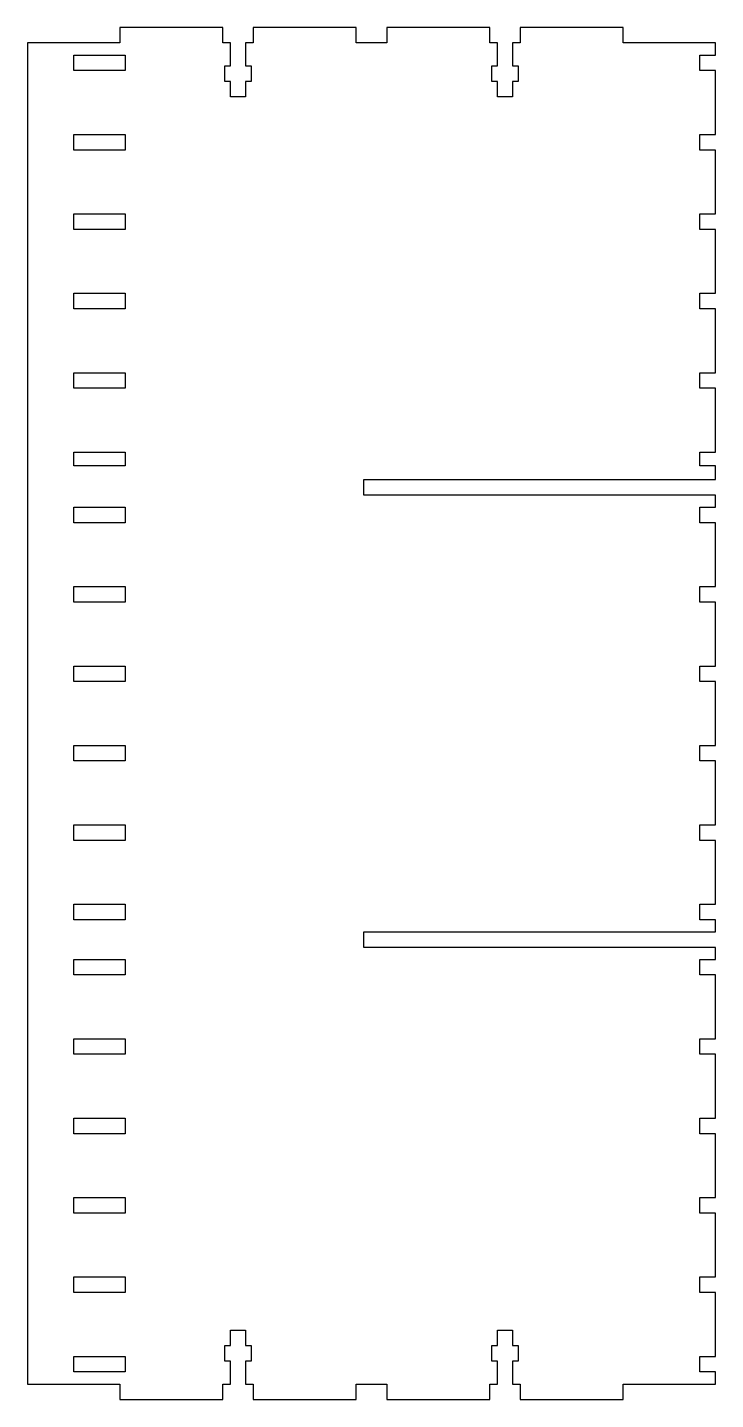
# Model space of a CAD drawing. Header units: millimetres. Extents: x 628 to 897, y 495 to 1030.
import ezdxf

# ---------------------------------------------------------------- set-up
doc = ezdxf.new("R2010")
doc.units = ezdxf.units.MM
doc.layers.add('Левая стенка', color=7, linetype='Continuous', lineweight=30)

msp = doc.modelspace()

# ---------------------------------------------------------------- linework, layer by layer
at = {"layer": 'Левая стенка', "color": 7, "lineweight": 30, "true_color": 0xffffff}
msp.add_lwpolyline([(628.45, 501.45), (664.45, 501.45), (664.45, 501.45), (664.45, 495.45), (664.45, 495.45), (704.55, 495.45), (704.55, 495.45), (704.55, 501.45), (704.55, 501.45), (707.55, 501.45), (707.55, 501.45), (707.55, 510.45), (707.55, 510.45), (705.4, 510.45), (705.4, 510.45), (705.4, 516.55), (705.4, 516.55), (707.55, 516.55), (707.55, 516.55), (707.55, 522.45), (707.55, 522.45), (713.45, 522.45), (713.45, 522.45), (713.45, 516.55), (713.45, 516.55), (715.6, 516.55), (715.6, 516.55), (715.6, 510.45), (715.6, 510.45), (713.45, 510.45), (713.45, 510.45), (713.45, 501.45), (713.45, 501.45), (716.45, 501.45), (716.45, 501.45), (716.45, 495.45), (716.45, 495.45), (756.55, 495.45), (756.55, 495.45), (756.55, 501.45), (756.55, 501.45), (768.45, 501.45), (768.45, 501.45), (768.45, 495.45), (768.45, 495.45), (808.55, 495.45), (808.55, 495.45), (808.55, 501.45), (808.55, 501.45), (811.55, 501.45), (811.55, 501.45), (811.55, 510.45), (811.55, 510.45), (809.4, 510.45), (809.4, 510.45), (809.4, 516.55), (809.4, 516.55), (811.55, 516.55), (811.55, 516.55), (811.55, 522.45), (811.55, 522.45), (817.45, 522.45), (817.45, 522.45), (817.45, 516.55), (817.45, 516.55), (819.6, 516.55), (819.6, 516.55), (819.6, 510.45), (819.6, 510.45), (817.45, 510.45), (817.45, 510.45), (817.45, 501.45), (817.45, 501.45), (820.45, 501.45), (820.45, 501.45), (820.45, 495.45), (820.45, 495.45), (860.55, 495.45), (860.55, 495.45), (860.55, 501.45), (860.55, 501.45), (896.55, 501.45), (896.55, 501.45), (896.55, 506.2), (896.55, 506.2), (890.47, 506.2), (890.47, 506.2), (890.47, 512.25), (890.47, 512.25), (896.55, 512.25), (896.55, 512.25), (896.55, 537.11), (896.55, 537.11), (890.47, 537.11), (890.47, 537.11), (890.47, 543.16), (890.47, 543.16), (896.55, 543.16), (896.55, 543.16), (896.55, 568.02), (896.55, 568.02), (890.47, 568.02), (890.47, 568.02), (890.47, 574.07), (890.47, 574.07), (896.55, 574.07), (896.55, 574.07), (896.55, 598.93), (896.55, 598.93), (890.47, 598.93), (890.47, 598.93), (890.47, 604.98), (890.47, 604.98), (896.55, 604.98), (896.55, 604.98), (896.55, 629.84), (896.55, 629.84), (890.47, 629.84), (890.47, 629.84), (890.47, 635.89), (890.47, 635.89), (896.55, 635.89), (896.55, 635.89), (896.55, 660.75), (896.55, 660.75), (890.47, 660.75), (890.47, 660.75), (890.47, 666.8), (890.47, 666.8), (896.55, 666.8), (896.55, 666.8), (896.55, 671.47), (896.55, 671.47), (759.47, 671.47), (759.47, 671.47), (759.47, 677.52), (759.47, 677.52), (896.55, 677.52), (896.55, 677.52), (896.55, 682.2), (896.55, 682.2), (890.47, 682.2), (890.47, 682.2), (890.47, 688.25), (890.47, 688.25), (896.55, 688.25), (896.55, 688.25), (896.55, 713.11), (896.55, 713.11), (890.47, 713.11), (890.47, 713.11), (890.47, 719.16), (890.47, 719.16), (896.55, 719.16), (896.55, 719.16), (896.55, 744.02), (896.55, 744.02), (890.47, 744.02), (890.47, 744.02), (890.47, 750.07), (890.47, 750.07), (896.55, 750.07), (896.55, 750.07), (896.55, 774.93), (896.55, 774.93), (890.47, 774.93), (890.47, 774.93), (890.47, 780.98), (890.47, 780.98), (896.55, 780.98), (896.55, 780.98), (896.55, 805.84), (896.55, 805.84), (890.47, 805.84), (890.47, 805.84), (890.47, 811.89), (890.47, 811.89), (896.55, 811.89), (896.55, 811.89), (896.55, 836.75), (896.55, 836.75), (890.47, 836.75), (890.47, 836.75), (890.47, 842.8), (890.47, 842.8), (896.55, 842.8), (896.55, 842.8), (896.55, 847.47), (896.55, 847.47), (759.47, 847.47), (759.47, 847.47), (759.47, 853.53), (759.47, 853.53), (896.55, 853.53), (896.55, 853.53), (896.55, 858.9), (896.55, 858.9), (890.47, 858.9), (890.47, 858.9), (890.47, 864.25), (890.47, 864.25), (896.55, 864.25), (896.55, 864.25), (896.55, 889.11), (896.55, 889.11), (890.47, 889.11), (890.47, 889.11), (890.47, 895.16), (890.47, 895.16), (896.55, 895.16), (896.55, 895.16), (896.55, 920.02), (896.55, 920.02), (890.47, 920.02), (890.47, 920.02), (890.47, 926.07), (890.47, 926.07), (896.55, 926.07), (896.55, 926.07), (896.55, 950.93), (896.55, 950.93), (890.47, 950.93), (890.47, 950.93), (890.47, 956.98), (890.47, 956.98), (896.55, 956.98), (896.55, 956.98), (896.55, 981.84), (896.55, 981.84), (890.47, 981.84), (890.47, 981.84), (890.47, 987.89), (890.47, 987.89), (896.55, 987.89), (896.55, 987.89), (896.55, 1012.75), (896.55, 1012.75), (890.47, 1012.75), (890.47, 1012.75), (890.47, 1018.8), (890.47, 1018.8), (896.55, 1018.8), (896.55, 1018.8), (896.55, 1023.55), (896.55, 1023.55), (860.55, 1023.55), (860.55, 1023.55), (860.55, 1029.55), (860.55, 1029.55), (820.45, 1029.55), (820.45, 1029.55), (820.45, 1023.55), (820.45, 1023.55), (817.45, 1023.55), (817.45, 1023.55), (817.45, 1014.55), (817.45, 1014.55), (819.6, 1014.55), (819.6, 1014.55), (819.6, 1008.45), (819.6, 1008.45), (817.45, 1008.45), (817.45, 1008.45), (817.45, 1002.55), (817.45, 1002.55), (811.55, 1002.55), (811.55, 1002.55), (811.55, 1008.45), (811.55, 1008.45), (809.4, 1008.45), (809.4, 1008.45), (809.4, 1014.55), (809.4, 1014.55), (811.55, 1014.55), (811.55, 1014.55), (811.55, 1023.55), (811.55, 1023.55), (808.55, 1023.55), (808.55, 1023.55), (808.55, 1029.55), (808.55, 1029.55), (768.45, 1029.55), (768.45, 1029.55), (768.45, 1023.55), (768.45, 1023.55), (756.55, 1023.55), (756.55, 1023.55), (756.55, 1029.55), (756.55, 1029.55), (716.45, 1029.55), (716.45, 1029.55), (716.45, 1023.55), (716.45, 1023.55), (713.45, 1023.55), (713.45, 1023.55), (713.45, 1014.55), (713.45, 1014.55), (715.6, 1014.55), (715.6, 1014.55), (715.6, 1008.45), (715.6, 1008.45), (713.45, 1008.45), (713.45, 1008.45), (713.45, 1002.55), (713.45, 1002.55), (707.55, 1002.55), (707.55, 1002.55), (707.55, 1008.45), (707.55, 1008.45), (705.4, 1008.45), (705.4, 1008.45), (705.4, 1014.55), (705.4, 1014.55), (707.55, 1014.55), (707.55, 1014.55), (707.55, 1023.55), (707.55, 1023.55), (704.55, 1023.55), (704.55, 1023.55), (704.55, 1029.55), (704.55, 1029.55), (664.45, 1029.55), (664.45, 1029.55), (664.45, 1023.55), (664.45, 1023.55), (628.45, 1023.55), (628.45, 1023.55), (628.45, 501.45)], dxfattribs=at)
at = {"layer": 'Левая стенка', "color": 7, "lineweight": 30, "true_color": 0xffffff, "extrusion": (0, 0, -1)}
for points in [[(-646.47, 1012.75), (-646.47, 1018.8), (-646.47, 1018.8), (-666.53, 1018.8), (-666.53, 1018.8), (-666.53, 1012.75), (-666.53, 1012.75), (-646.47, 1012.75)], [(-646.47, 981.84), (-646.47, 987.89), (-646.47, 987.89), (-666.53, 987.89), (-666.53, 987.89), (-666.53, 981.84), (-666.53, 981.84), (-646.47, 981.84)], [(-646.47, 950.93), (-646.47, 956.98), (-646.47, 956.98), (-666.53, 956.98), (-666.53, 956.98), (-666.53, 950.93), (-666.53, 950.93), (-646.47, 950.93)], [(-646.47, 920.02), (-646.47, 926.07), (-646.47, 926.07), (-666.53, 926.07), (-666.53, 926.07), (-666.53, 920.02), (-666.53, 920.02), (-646.47, 920.02)], [(-646.47, 889.11), (-646.47, 895.16), (-646.47, 895.16), (-666.53, 895.16), (-666.53, 895.16), (-666.53, 889.11), (-666.53, 889.11), (-646.47, 889.11)], [(-646.47, 858.9), (-646.47, 864.25), (-646.47, 864.25), (-666.53, 864.25), (-666.53, 864.25), (-666.53, 858.9), (-666.53, 858.9), (-646.47, 858.9)], [(-646.47, 836.75), (-646.47, 842.8), (-646.47, 842.8), (-666.53, 842.8), (-666.53, 842.8), (-666.53, 836.75), (-666.53, 836.75), (-646.47, 836.75)], [(-646.47, 805.84), (-646.47, 811.89), (-646.47, 811.89), (-666.53, 811.89), (-666.53, 811.89), (-666.53, 805.84), (-666.53, 805.84), (-646.47, 805.84)], [(-646.47, 774.93), (-646.47, 780.98), (-646.47, 780.98), (-666.53, 780.98), (-666.53, 780.98), (-666.53, 774.93), (-666.53, 774.93), (-646.47, 774.93)], [(-646.47, 744.02), (-646.47, 750.07), (-646.47, 750.07), (-666.53, 750.07), (-666.53, 750.07), (-666.53, 744.02), (-666.53, 744.02), (-646.47, 744.02)], [(-646.47, 713.11), (-646.47, 719.16), (-646.47, 719.16), (-666.53, 719.16), (-666.53, 719.16), (-666.53, 713.11), (-666.53, 713.11), (-646.47, 713.11)], [(-646.47, 682.2), (-646.47, 688.25), (-646.47, 688.25), (-666.53, 688.25), (-666.53, 688.25), (-666.53, 682.2), (-666.53, 682.2), (-646.47, 682.2)], [(-646.47, 660.75), (-646.47, 666.8), (-646.47, 666.8), (-666.53, 666.8), (-666.53, 666.8), (-666.53, 660.75), (-666.53, 660.75), (-646.47, 660.75)], [(-646.47, 629.84), (-646.47, 635.89), (-646.47, 635.89), (-666.53, 635.89), (-666.53, 635.89), (-666.53, 629.84), (-666.53, 629.84), (-646.47, 629.84)], [(-646.47, 598.93), (-646.47, 604.98), (-646.47, 604.98), (-666.53, 604.98), (-666.53, 604.98), (-666.53, 598.93), (-666.53, 598.93), (-646.47, 598.93)], [(-646.47, 568.02), (-646.47, 574.07), (-646.47, 574.07), (-666.53, 574.07), (-666.53, 574.07), (-666.53, 568.02), (-666.53, 568.02), (-646.47, 568.02)], [(-646.47, 537.11), (-646.47, 543.16), (-646.47, 543.16), (-666.53, 543.16), (-666.53, 543.16), (-666.53, 537.11), (-666.53, 537.11), (-646.47, 537.11)], [(-646.47, 506.2), (-646.47, 512.25), (-646.47, 512.25), (-666.53, 512.25), (-666.53, 512.25), (-666.53, 506.2), (-666.53, 506.2), (-646.47, 506.2)]]:
    msp.add_lwpolyline(points, dxfattribs=at)

doc.saveas('drawing.dxf')
